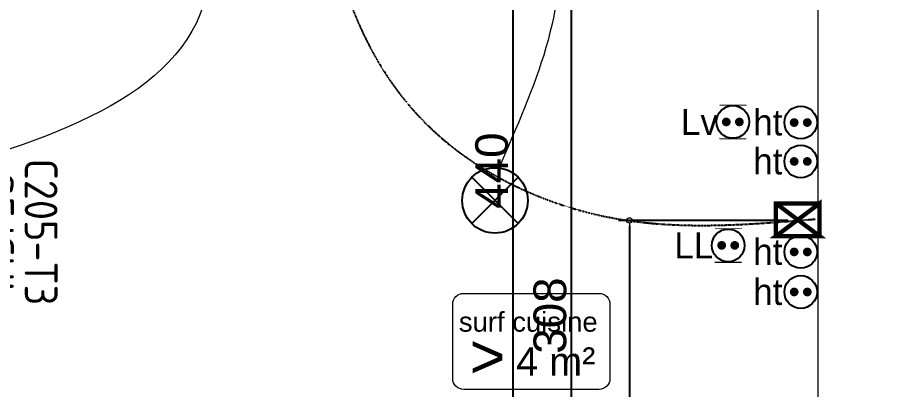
# Model space of a CAD drawing. Header units: millimetres. Extents: x 449410 to 506007, y -379864 to -318775.
# Drawn here: x 464091 to 468059, y -337334 to -335628 of the extents above; entities that cross this region are included whole.
import ezdxf

# ---------------------------------------------------------------- set-up
doc = ezdxf.new("R2010")
doc.units = ezdxf.units.MM
doc.set_wipeout_variables(frame=1)
doc.linetypes.add('prlm_ef', pattern=[0.165, 0.1, -0.065])
doc.linetypes.add('prlm_gaz', pattern=[36, 24, -3, 0, -3, 0, -3, 0, -3])
doc.layers.add('_GAZELEC-BOITE INCORPO', color=36, linetype='Continuous', lineweight=18)
for name, color, linetype in [('prlm-EAU-EF', 161, 'Continuous'), ('prlm-ELEC-CFO', 201, 'Continuous'), ('prlm-GAZ', 20, 'Continuous')]:
    doc.layers.add(name, color=color, linetype=linetype)
doc.layers.add('prlm-xpoly', color=7, linetype='Continuous', plot=False)
doc.styles.add('Arial', font='arial.ttf')
doc.styles.add('prlm-elec-cfo', font='comic.ttf', dxfattribs={"height": 12})
doc.styles.add('prlm-sejc', font='arial.ttf', dxfattribs={"height": 20})
doc.styles.add('prlm-xpoly', font='isocp.shx', dxfattribs={"height": 15})
doc.dimstyles.new('200', dxfattribs={"dimtxt": 150, "dimasz": 25, "dimexe": 50, "dimexo": 50, "dimgap": 20, "dimtad": 1, "dimdec": 0, "dimlfac": 0.1, "dimdsep": 46, "dimtxsty": 'Arial', "dimblk1": 'DOTBLANK', "dimblk2": 'DOTBLANK', "dimsah": 1, "dimcen": 25, "dimclrd": 5, "dimclre": 5, "dimadec": 0, "dimazin": 0, "dimtfac": 1, "dimtdec": 0, "dimtmove": 0, "dimatfit": 3, "dimldrblk": 'DOTBLANK', "dimfxl": 50, "dimtolj": 1, "dimtzin": 0, "dimarcsym": 0})

# ---------------------------------------------------------------- blocks, each defined once
blk = doc.blocks.new('xi.LLrob')
at = {"layer": 'prlm-EAU-EF', "color": 0}
blk.add_lwpolyline([(-6, 7.5), (6, 7.5), (-6, -7.5), (6, -7.5)], close=True, dxfattribs=at)
blk = doc.blocks.new('xi.LL')
at = {"color": 0, "lineweight": 5}
blk.add_wipeout([(-7.5, -7.5), (7.5, -7.5), (7.5, 7.5), (-7.5, 7.5)], dxfattribs=at).dxf.layer = 'prlm-ELEC-CFO'
at = {"layer": 'prlm-ELEC-CFO', "color": 0, "linetype": 'ByBlock', "lineweight": 5, "const_width": 2}
for points in [[(-4, 0, 1), (-2, 0, 1)], [(2, 0, 1), (4, 0, 1)]]:
    blk.add_lwpolyline(points, format="xyb", close=True, dxfattribs=at)
at = {"layer": 'prlm-ELEC-CFO', "color": 0, "linetype": 'ByBlock', "lineweight": -2}
blk.add_circle((0, 0), 7.5, dxfattribs=at)
blk = doc.blocks.new('xi.LVrob')
at = {"layer": 'prlm-EAU-EF', "color": 0}
blk.add_lwpolyline([(-6, 7.5), (6, 7.5), (-6, -7.5), (6, -7.5)], close=True, dxfattribs=at)
blk = doc.blocks.new('xi.LV')
at = {"color": 0, "lineweight": 5}
blk.add_wipeout([(-7.5, -7.5), (7.5, -7.5), (7.5, 7.5), (-7.5, 7.5)], dxfattribs=at).dxf.layer = 'prlm-ELEC-CFO'
at = {"layer": 'prlm-ELEC-CFO', "color": 0, "linetype": 'ByBlock', "lineweight": 5, "const_width": 2}
for points in [[(-4, 0, 1), (-2, 0, 1)], [(2, 0, 1), (4, 0, 1)]]:
    blk.add_lwpolyline(points, format="xyb", close=True, dxfattribs=at)
at = {"layer": 'prlm-ELEC-CFO', "color": 0, "linetype": 'ByBlock', "lineweight": -2}
blk.add_circle((0, 0), 7.5, dxfattribs=at)
blk = doc.blocks.new('xi.PCHT')
at = {"color": 0, "lineweight": 5}
blk.add_wipeout([(-7.5, -7.5), (7.5, -7.5), (7.5, 7.5), (-7.5, 7.5)], dxfattribs=at).dxf.layer = 'prlm-ELEC-CFO'
at = {"layer": 'prlm-ELEC-CFO', "color": 0, "linetype": 'ByBlock', "lineweight": 5, "const_width": 2}
for points in [[(-4, 0, 1), (-2, 0, 1)], [(2, 0, 1), (4, 0, 1)]]:
    blk.add_lwpolyline(points, format="xyb", close=True, dxfattribs=at)
at = {"layer": 'prlm-ELEC-CFO', "color": 0, "linetype": 'ByBlock', "lineweight": -2}
blk.add_circle((0, 0), 7.5, dxfattribs=at)
blk = doc.blocks.new('xi.PTCE')
at = {"layer": 'prlm-ELEC-CFO', "color": 0}
for points in [[(-10.61, 10.61), (10.61, -10.61)], [(10.61, 10.61), (-10.61, -10.61)]]:
    blk.add_lwpolyline(points, dxfattribs=at)
at = {"layer": 'prlm-ELEC-CFO', "color": 0, "linetype": 'ByBlock'}
blk.add_circle((0, 0), 15, dxfattribs=at)
blk = doc.blocks.new('xi.4m²')
at = {"color": 0}
blk.add_wipeout([(-34.54, 20.54), (34.54, 20.54), (34.54, -20.54), (-34.54, -20.54)], dxfattribs=at).dxf.layer = 'prlm-ELEC-CFO'
at = {"layer": 'prlm-ELEC-CFO', "color": 0, "lineweight": 13}
blk.add_lwpolyline([(-31, 22), (31, 22, -0.414214), (36, 17), (36, -17, -0.414214), (31, -22), (-31, -22, -0.414214), (-36, -17), (-36, 17, -0.414214)], format="xyb", close=True, dxfattribs=at)
at = {"layer": 'prlm-ELEC-CFO', "color": 0, "attachment_point": 6, "line_spacing_factor": 0.8, "style": 'prlm-sejc'}
for s, insert, char_height in [('surf cuisine', (30.36, 8.9), 9), ('4 m²', (29.31, -9.19), 13)]:
    blk.add_mtext(s, dxfattribs=dict(at, insert=insert, char_height=char_height))
at = {"layer": 'prlm-ELEC-CFO', "color": 0, "style": 'prlm-sejc', "flags": 8}
blk.add_attdef('?', (-28.3, -16.79), '', height=20, dxfattribs=at)
blk = doc.blocks.new('_DOTBLANK')
at = {"color": 0, "linetype": 'ByBlock'}
blk.add_line((-0.5, 0), (-1, 0), dxfattribs=at)
blk.add_circle((0, 0), 0.5, dxfattribs=at)
blk = doc.blocks.new('*D170')
at = {"layer": '_GAZELEC-BOITE INCORPO', "color": 5, "lineweight": -2, "transparency": 16777216}
for p, q in [((467619.3, -336558.8), (466844.4, -336558.8)), ((466894.4, -336583.8), (466894.4, -338507.7)), ((467619.3, -338532.7), (466844.4, -338532.7))]:
    blk.add_line(p, q, dxfattribs=at)
at = {"layer": '_GAZELEC-BOITE INCORPO', "color": 5, "lineweight": -2, "transparency": 16777216, "xscale": 25, "yscale": 25, "zscale": 25}
for p, rotation in [((466894.4, -336558.8), 90), ((466894.4, -338532.7), 270)]:
    blk.add_blockref('_DOTBLANK', p, dxfattribs=dict(at, rotation=rotation))
at = {"layer": '_GAZELEC-BOITE INCORPO', "color": 0, "transparency": 16777216, "insert": (466797.9, -337545.7), "char_height": 150, "attachment_point": 5, "rotation": 90, "style": 'Arial'}
blk.add_mtext('\\A1;197', dxfattribs=at)
blk = doc.blocks.new('*D171')
at = {"layer": '_GAZELEC-BOITE INCORPO', "color": 5, "lineweight": -2, "transparency": 16777216}
for p, q in [((467608.7, -335456.5), (466577.5, -335456.5)), ((466627.5, -335481.5), (466627.5, -338507.7)), ((467608.7, -338532.7), (466577.5, -338532.7))]:
    blk.add_line(p, q, dxfattribs=at)
at = {"layer": '_GAZELEC-BOITE INCORPO', "color": 5, "lineweight": -2, "transparency": 16777216, "xscale": 25, "yscale": 25, "zscale": 25}
for p, rotation in [((466627.5, -335456.5), 90), ((466627.5, -338532.7), 270)]:
    blk.add_blockref('_DOTBLANK', p, dxfattribs=dict(at, rotation=rotation))
at = {"layer": '_GAZELEC-BOITE INCORPO', "color": 0, "transparency": 16777216, "insert": (466530.9, -336994.6), "char_height": 150, "attachment_point": 5, "rotation": 90, "style": 'Arial'}
blk.add_mtext('\\A1;308', dxfattribs=at)
blk = doc.blocks.new('*D172')
at = {"layer": '_GAZELEC-BOITE INCORPO', "color": 5, "lineweight": -2, "transparency": 16777216}
for p, q in [((466971.1, -334128.7), (466311, -334128.7)), ((466361, -334153.7), (466361, -338507.7)), ((466971.1, -338532.7), (466311, -338532.7))]:
    blk.add_line(p, q, dxfattribs=at)
at = {"layer": '_GAZELEC-BOITE INCORPO', "color": 5, "lineweight": -2, "transparency": 16777216, "xscale": 25, "yscale": 25, "zscale": 25}
for p, rotation in [((466361, -334128.7), 90), ((466361, -338532.7), 270)]:
    blk.add_blockref('_DOTBLANK', p, dxfattribs=dict(at, rotation=rotation))
at = {"layer": '_GAZELEC-BOITE INCORPO', "color": 0, "transparency": 16777216, "insert": (466264.4, -336330.7), "char_height": 150, "attachment_point": 5, "rotation": 90, "style": 'Arial'}
blk.add_mtext('\\A1;440', dxfattribs=at)

msp = doc.modelspace()

# ---------------------------------------------------------------- linework, layer by layer
at = {"layer": 'prlm-EAU-EF', "linetype": 'prlm_ef'}
msp.add_spline([(469527.667, -337291.356), (469241.507, -337256.241), (468917.079, -337169.53), (468437.129, -336713.837), (468370.546, -336336.805), (468537.275, -335643.842), (468680.746, -334337.694), (468680.746, -332388.872), (468680.746, -331783.149), (468680.746, -329848.335), (468680.746, -328628.302), (468554.979, -328280.598), (468214.741, -328140.308), (467817.542, -328121.753)], degree=3, dxfattribs=at)
at = {"layer": 'prlm-ELEC-CFO', "lineweight": 13}
for points in [[(464949.908, -334848.862), (464944.129, -335571.051), (463546.378, -336387.219)], [(466441.027, -334846.857), (466559.912, -335222.021), (466295.723, -336318.065)]]:
    msp.add_spline(points, degree=3, dxfattribs=at)
at = {"layer": 'prlm-GAZ', "linetype": 'prlm_gaz', "ltscale": 0.8}
msp.add_spline([(469572.537, -336880.319), (469230.289, -336858.252), (468586.051, -336335.68), (468586.051, -335759.814), (468634.952, -335492.143), (468708.723, -334828.883), (468725.938, -334541.323), (468725.938, -334107.697), (468725.938, -333384.542), (468725.938, -332472.583), (468725.938, -331721.969), (468725.938, -330840.972), (468725.938, -330322.109), (468748.049, -329782.153), (468762.327, -329505.843), (468762.327, -328966.446), (468717.082, -328516.852), (468629.333, -328294.253), (468530.24, -328195.16), (468241.265, -328095.776), (467830.69, -328072.668)], degree=3, dxfattribs=at)
at = {"layer": 'prlm-xpoly', "lineweight": 0}
msp.add_lwpolyline([(460982.828, -334694.863), (460982.802, -338532.697), (467758.771, -338532.698), (467758.771, -334693.164)], close=True, dxfattribs=at)

# ---------------------------------------------------------------- block references
at = {"layer": 'prlm-EAU-EF', "xscale": 10, "yscale": 10, "zscale": 10}
for name, p in [('xi.LVrob', (467367.803, -336107.619)), ('xi.LLrob', (467346.661, -336673.035))]:
    msp.add_blockref(name, p, dxfattribs=at)
at = {"layer": 'prlm-ELEC-CFO', "xscale": 10, "yscale": 10, "zscale": 10}
msp.add_blockref('xi.PTCE', (466278.453, -336467.068), dxfattribs=at)

# ---------------------------------------------------------------- texts
at = {"layer": 'prlm-xpoly', "lineweight": 20, "insert": (463999.917, -336611.764), "char_height": 150, "attachment_point": 5, "rotation": 269.999993, "line_spacing_factor": 0.8, "style": 'prlm-xpoly'}
msp.add_mtext('C205-T3\\PSEJCUI\\P26.01', dxfattribs=at)

# ---------------------------------------------------------------- next in the draw order: block references
at = {"layer": 'prlm-ELEC-CFO', "xscale": 10, "yscale": 10, "zscale": 10}
msp.add_blockref('xi.4m²', (466445.243, -337112.989), dxfattribs=at).add_auto_attribs({'?': '>'})

# ---------------------------------------------------------------- next in the draw order: texts
at = {"layer": 'prlm-EAU-EF', "lineweight": 20, "char_height": 120, "attachment_point": 5, "line_spacing_factor": 0.8, "style": 'prlm-elec-cfo', "bg_fill": 3, "box_fill_scale": 1.1, "bg_fill_color": 256, "bg_fill_transparency": 0}
for s, insert in [('Lv', (467214.977, -336107.619)), ('LL', (467189.197, -336673.035))]:
    msp.add_mtext(s, dxfattribs=dict(at, insert=insert))
at = {"layer": 'prlm-ELEC-CFO', "lineweight": 20, "char_height": 120, "attachment_point": 5, "line_spacing_factor": 0.8, "style": 'prlm-elec-cfo', "bg_fill": 3, "box_fill_scale": 1.1, "bg_fill_color": 256, "bg_fill_transparency": 0}
for insert in [(467528.01, -336288.652), (467528.01, -336702.926), (467528.01, -336886.465)]:
    msp.add_mtext('ht', dxfattribs=dict(at, insert=insert))

# ---------------------------------------------------------------- next in the draw order: block references
at = {"layer": 'prlm-ELEC-CFO', "xscale": 10, "yscale": 10, "zscale": 10}
for p in [(467678.771, -336288.652), (467678.771, -336702.926), (467678.771, -336886.465)]:
    msp.add_blockref('xi.PCHT', p, dxfattribs=at)

# ---------------------------------------------------------------- next in the draw order: texts
at = {"layer": 'prlm-ELEC-CFO', "lineweight": 20, "char_height": 120, "attachment_point": 5, "line_spacing_factor": 0.8, "style": 'prlm-elec-cfo', "bg_fill": 3, "box_fill_scale": 1.1, "bg_fill_color": 256, "bg_fill_transparency": 0}
for s, insert in [('Lv', (467214.977, -336107.619)), ('LL', (467189.197, -336673.035))]:
    msp.add_mtext(s, dxfattribs=dict(at, insert=insert))

# ---------------------------------------------------------------- next in the draw order: dimensions: what is measured, and where the dimension line sits
at = {"layer": '_GAZELEC-BOITE INCORPO'}
dim = msp.add_linear_dim(base=(466360.996, -338532.697), p1=(467021.124, -334128.666), p2=(467021.124, -338532.697), angle=90, dimstyle='200', dxfattribs=at)
dim.commit()
dim.dimension.update_dxf_attribs({"geometry": '*D172', "text_midpoint": (466264.41, -336330.681)})

# ---------------------------------------------------------------- next in the draw order: linework, layer by layer
at = {"layer": '_GAZELEC-BOITE INCORPO', "const_width": 20}
msp.add_lwpolyline([(467765.285, -336530.745), (467765.278, -336480.745), (467565.285, -336480.773), (467565.299, -336630.773), (467765.299, -336630.745), (467765.278, -336480.745), (467565.299, -336630.773), (467765.299, -336630.739), (467565.285, -336480.773)], dxfattribs=at)

# ---------------------------------------------------------------- next in the draw order: block references
at = {"layer": 'prlm-ELEC-CFO', "xscale": 10, "yscale": 10, "zscale": 10}
for name, p in [('xi.LV', (467367.803, -336107.619)), ('xi.LL', (467346.661, -336673.035))]:
    msp.add_blockref(name, p, dxfattribs=at)

# ---------------------------------------------------------------- next in the draw order: texts
at = {"layer": 'prlm-ELEC-CFO', "lineweight": 20, "insert": (467528.01, -336110.357), "char_height": 120, "attachment_point": 5, "line_spacing_factor": 0.8, "style": 'prlm-elec-cfo', "bg_fill": 3, "box_fill_scale": 1.1, "bg_fill_color": 256, "bg_fill_transparency": 0}
msp.add_mtext('ht', dxfattribs=at)

# ---------------------------------------------------------------- next in the draw order: dimensions: what is measured, and where the dimension line sits
at = {"layer": '_GAZELEC-BOITE INCORPO'}
dim = msp.add_linear_dim(base=(466894.444, -338532.698), p1=(467669.332, -336558.785), p2=(467669.332, -338532.698), angle=90, dimstyle='200', dxfattribs=at)
dim.commit()
dim.dimension.update_dxf_attribs({"geometry": '*D170', "text_midpoint": (466797.858, -337545.741)})

# ---------------------------------------------------------------- next in the draw order: block references
at = {"layer": 'prlm-ELEC-CFO', "xscale": 10, "yscale": 10, "zscale": 10}
msp.add_blockref('xi.PCHT', (467678.771, -336110.357), dxfattribs=at)

# ---------------------------------------------------------------- next in the draw order: linework, layer by layer
at = {"layer": 'prlm-EAU-EF', "linetype": 'prlm_ef'}
for points in [[(467119.432, -334111.776), (467119.432, -334028.926), (467110.337, -333794.61), (467058.834, -333465.893), (466934.204, -333279.88), (466603.594, -333116.172), (466275.272, -333133.912), (465933.871, -333319.186), (465568.051, -334030.302), (465972.618, -336125.359), (466800.263, -336544.098), (467746.658, -336552.369)], [(467301.075, -334090.614), (467331.191, -333778.116), (468116.701, -333419.424), (468506.527, -334144.672), (468358.398, -335101.121), (468358.398, -335753.375), (468358.398, -336658.613), (468876.988, -337215.644), (469542.204, -337308.615)]]:
    msp.add_spline(points, degree=3, dxfattribs=at)
at = {"layer": 'prlm-GAZ', "linetype": 'prlm_gaz', "ltscale": 0.8}
msp.add_spline([(467287.062, -334085.281), (467281.883, -333912.395), (467295.928, -333792.865), (467387.996, -333616.251), (467635.859, -333436.968), (467936.877, -333364.096), (468121.947, -333374.703), (468357.615, -333535.64), (468563.453, -334122.067), (468525.756, -334548.189), (468459.027, -334826.98), (468425.37, -335671.522), (468402.499, -335987.657), (468656.972, -336574.067), (469161.404, -336892.976), (469575.232, -336913.419)], degree=3, dxfattribs=at)

# ---------------------------------------------------------------- next in the draw order: dimensions: what is measured, and where the dimension line sits
at = {"layer": '_GAZELEC-BOITE INCORPO'}
dim = msp.add_linear_dim(base=(466627.519, -338532.698), p1=(467658.719, -335456.451), p2=(467658.719, -338532.698), angle=90, dimstyle='200', dxfattribs=at)
dim.commit()
dim.dimension.update_dxf_attribs({"geometry": '*D171', "text_midpoint": (466530.882, -336994.574)})

doc.saveas('drawing.dxf')
